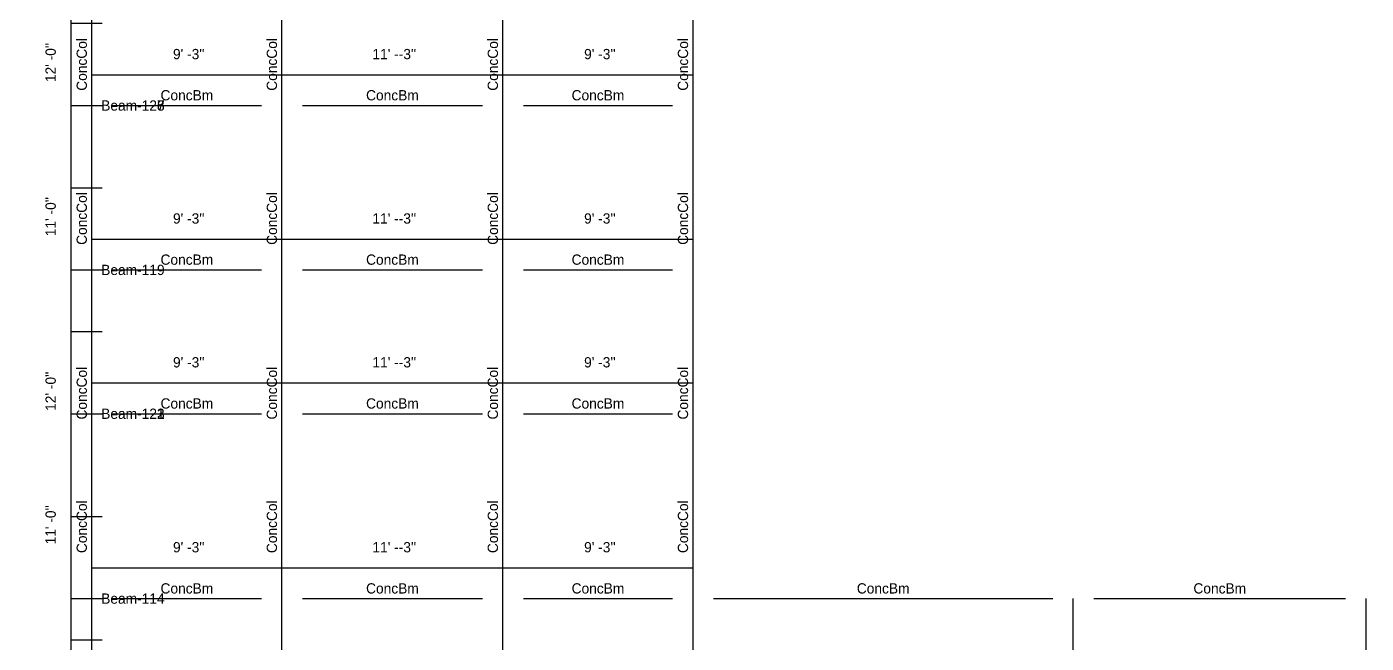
# Model space of a CAD drawing. Extents: x -38 to 2998, y -195 to 11529.
# Drawn here: x -38 to 744, y 4006 to 4366 of the extents above; entities that cross this region are included whole.
import ezdxf
from ezdxf.enums import TextEntityAlignment as Align

# ---------------------------------------------------------------- set-up
doc = ezdxf.new("R2010")
doc.units = 0
doc.header["$MEASUREMENT"] = 0
doc.layers.get('0').update_dxf_attribs({"linetype": 'CONTINUOUS'})
for name, color, linetype in [('CENTERLINES', 7, 'CONTINUOUS'), ('DIMENSIONS', 4, 'CONTINUOUS'), ('TEXT', 5, 'CONTINUOUS')]:
    doc.layers.add(name, color=color, linetype=linetype)
doc.dimstyles.get("Standard").update_dxf_attribs({"dimtxt": 0.18, "dimasz": 0.18, "dimexe": 0.18, "dimexo": 0.0625, "dimgap": 0.09, "dimtad": 0, "dimtih": 1, "dimtoh": 1, "dimdec": 4, "dimzin": 0, "dimtxsty": 'STANDARD', "dimcen": 0.09, "dimazin": 3, "dimtfac": 1, "dimtdec": 4, "dimtofl": 0, "dimtmove": 0, "dimatfit": 3, "dimtolj": 1, "dimtzin": 0})

# ---------------------------------------------------------------- blocks, each defined once
blk = doc.blocks.new('*D3633')
at = {"color": 1, "linetype": 'BYBLOCK'}
for points in [[(-8.29, 4028.29), (-7.23, 4027.23), (-16.77, 4036.77), (-15.71, 4035.71)], [(-8.29, 3884.29), (-7.23, 3883.23), (-16.77, 3892.77), (-15.71, 3891.71)]]:
    blk.add_solid(points, dxfattribs=at)
at = {"layer": 'DIMENSIONS', "color": 9, "linetype": 'BYBLOCK'}
for p, q in [((-12, 4032), (6, 4032)), ((-12, 3888), (6, 3888))]:
    blk.add_line(p, q, dxfattribs=at)
at = {"layer": 'DIMENSIONS', "color": 0, "linetype": 'BYBLOCK'}
blk.add_line((-12, 3888), (-12, 4032), dxfattribs=at)
at = {"layer": 'DIMENSIONS', "color": 0, "linetype": 'BYBLOCK', "insert": (-24, 3960), "char_height": 6, "attachment_point": 5, "rotation": 90}
blk.add_mtext("\\A1; 12' -0''", dxfattribs=at)
blk = doc.blocks.new('*D3634')
at = {"color": 1, "linetype": 'BYBLOCK'}
for points in [[(4.77, 4054.77), (3.71, 4053.71), (-3.71, 4046.29), (-4.77, 4045.23)], [(115.77, 4054.77), (114.71, 4053.71), (107.29, 4046.29), (106.23, 4045.23)]]:
    blk.add_solid(points, dxfattribs=at)
at = {"layer": 'DIMENSIONS', "color": 9, "linetype": 'BYBLOCK'}
for p, q in [((0, 4050), (0, 4068)), ((111, 4050), (111, 4068))]:
    blk.add_line(p, q, dxfattribs=at)
at = {"layer": 'DIMENSIONS', "color": 0, "linetype": 'BYBLOCK'}
blk.add_line((0, 4050), (111, 4050), dxfattribs=at)
at = {"layer": 'DIMENSIONS', "color": 0, "linetype": 'BYBLOCK', "insert": (55.5, 4062), "char_height": 6, "attachment_point": 5}
blk.add_mtext("\\A1; 9' -3''", dxfattribs=at)
blk = doc.blocks.new('*D3635')
at = {"color": 1, "linetype": 'BYBLOCK'}
for points in [[(115.77, 4054.77), (114.71, 4053.71), (107.29, 4046.29), (106.23, 4045.23)], [(244.77, 4054.77), (243.71, 4053.71), (236.29, 4046.29), (235.23, 4045.23)]]:
    blk.add_solid(points, dxfattribs=at)
at = {"layer": 'DIMENSIONS', "color": 9, "linetype": 'BYBLOCK'}
for p, q in [((111, 4050), (111, 4068)), ((240, 4050), (240, 4068))]:
    blk.add_line(p, q, dxfattribs=at)
at = {"layer": 'DIMENSIONS', "color": 0, "linetype": 'BYBLOCK'}
blk.add_line((111, 4050), (240, 4050), dxfattribs=at)
at = {"layer": 'DIMENSIONS', "color": 0, "linetype": 'BYBLOCK', "insert": (175.5, 4062), "char_height": 6, "attachment_point": 5}
blk.add_mtext("\\A1; 11' --3''", dxfattribs=at)
blk = doc.blocks.new('*D3636')
at = {"color": 1, "linetype": 'BYBLOCK'}
for points in [[(244.77, 4054.77), (243.71, 4053.71), (236.29, 4046.29), (235.23, 4045.23)], [(355.77, 4054.77), (354.71, 4053.71), (347.29, 4046.29), (346.23, 4045.23)]]:
    blk.add_solid(points, dxfattribs=at)
at = {"layer": 'DIMENSIONS', "color": 9, "linetype": 'BYBLOCK'}
for p, q in [((240, 4050), (240, 4068)), ((351, 4050), (351, 4068))]:
    blk.add_line(p, q, dxfattribs=at)
at = {"layer": 'DIMENSIONS', "color": 0, "linetype": 'BYBLOCK'}
blk.add_line((240, 4050), (351, 4050), dxfattribs=at)
at = {"layer": 'DIMENSIONS', "color": 0, "linetype": 'BYBLOCK', "insert": (295.5, 4062), "char_height": 6, "attachment_point": 5}
blk.add_mtext("\\A1; 9' -3''", dxfattribs=at)
blk = doc.blocks.new('*D3637')
at = {"color": 1, "linetype": 'BYBLOCK'}
for points in [[(-8.29, 4220.29), (-7.23, 4219.23), (-16.77, 4228.77), (-15.71, 4227.71)], [(-8.29, 4076.29), (-7.23, 4075.23), (-16.77, 4084.77), (-15.71, 4083.71)]]:
    blk.add_solid(points, dxfattribs=at)
at = {"layer": 'DIMENSIONS', "color": 9, "linetype": 'BYBLOCK'}
for p, q in [((-12, 4224), (6, 4224)), ((-12, 4080), (6, 4080))]:
    blk.add_line(p, q, dxfattribs=at)
at = {"layer": 'DIMENSIONS', "color": 0, "linetype": 'BYBLOCK'}
blk.add_line((-12, 4080), (-12, 4224), dxfattribs=at)
at = {"layer": 'DIMENSIONS', "color": 0, "linetype": 'BYBLOCK', "insert": (-24, 4152), "char_height": 6, "attachment_point": 5, "rotation": 90}
blk.add_mtext("\\A1; 12' -0''", dxfattribs=at)
blk = doc.blocks.new('*D3638')
at = {"color": 1, "linetype": 'BYBLOCK'}
for points in [[(4.77, 4246.77), (3.71, 4245.71), (-3.71, 4238.29), (-4.77, 4237.23)], [(115.77, 4246.77), (114.71, 4245.71), (107.29, 4238.29), (106.23, 4237.23)]]:
    blk.add_solid(points, dxfattribs=at)
at = {"layer": 'DIMENSIONS', "color": 9, "linetype": 'BYBLOCK'}
for p, q in [((0, 4242), (0, 4260)), ((111, 4242), (111, 4260))]:
    blk.add_line(p, q, dxfattribs=at)
at = {"layer": 'DIMENSIONS', "color": 0, "linetype": 'BYBLOCK'}
blk.add_line((0, 4242), (111, 4242), dxfattribs=at)
at = {"layer": 'DIMENSIONS', "color": 0, "linetype": 'BYBLOCK', "insert": (55.5, 4254), "char_height": 6, "attachment_point": 5}
blk.add_mtext("\\A1; 9' -3''", dxfattribs=at)
blk = doc.blocks.new('*D3639')
at = {"color": 1, "linetype": 'BYBLOCK'}
for points in [[(115.77, 4246.77), (114.71, 4245.71), (107.29, 4238.29), (106.23, 4237.23)], [(244.77, 4246.77), (243.71, 4245.71), (236.29, 4238.29), (235.23, 4237.23)]]:
    blk.add_solid(points, dxfattribs=at)
at = {"layer": 'DIMENSIONS', "color": 9, "linetype": 'BYBLOCK'}
for p, q in [((111, 4242), (111, 4260)), ((240, 4242), (240, 4260))]:
    blk.add_line(p, q, dxfattribs=at)
at = {"layer": 'DIMENSIONS', "color": 0, "linetype": 'BYBLOCK'}
blk.add_line((111, 4242), (240, 4242), dxfattribs=at)
at = {"layer": 'DIMENSIONS', "color": 0, "linetype": 'BYBLOCK', "insert": (175.5, 4254), "char_height": 6, "attachment_point": 5}
blk.add_mtext("\\A1; 11' --3''", dxfattribs=at)
blk = doc.blocks.new('*D3640')
at = {"color": 1, "linetype": 'BYBLOCK'}
for points in [[(244.77, 4246.77), (243.71, 4245.71), (236.29, 4238.29), (235.23, 4237.23)], [(355.77, 4246.77), (354.71, 4245.71), (347.29, 4238.29), (346.23, 4237.23)]]:
    blk.add_solid(points, dxfattribs=at)
at = {"layer": 'DIMENSIONS', "color": 9, "linetype": 'BYBLOCK'}
for p, q in [((240, 4242), (240, 4260)), ((351, 4242), (351, 4260))]:
    blk.add_line(p, q, dxfattribs=at)
at = {"layer": 'DIMENSIONS', "color": 0, "linetype": 'BYBLOCK'}
blk.add_line((240, 4242), (351, 4242), dxfattribs=at)
at = {"layer": 'DIMENSIONS', "color": 0, "linetype": 'BYBLOCK', "insert": (295.5, 4254), "char_height": 6, "attachment_point": 5}
blk.add_mtext("\\A1; 9' -3''", dxfattribs=at)
blk = doc.blocks.new('*D3641')
at = {"color": 1, "linetype": 'BYBLOCK'}
for points in [[(-8.29, 4412.29), (-7.23, 4411.23), (-16.77, 4420.77), (-15.71, 4419.71)], [(-8.29, 4268.29), (-7.23, 4267.23), (-16.77, 4276.77), (-15.71, 4275.71)]]:
    blk.add_solid(points, dxfattribs=at)
at = {"layer": 'DIMENSIONS', "color": 9, "linetype": 'BYBLOCK'}
for p, q in [((-12, 4416), (6, 4416)), ((-12, 4272), (6, 4272))]:
    blk.add_line(p, q, dxfattribs=at)
at = {"layer": 'DIMENSIONS', "color": 0, "linetype": 'BYBLOCK'}
blk.add_line((-12, 4272), (-12, 4416), dxfattribs=at)
at = {"layer": 'DIMENSIONS', "color": 0, "linetype": 'BYBLOCK', "insert": (-24, 4344), "char_height": 6, "attachment_point": 5, "rotation": 90}
blk.add_mtext("\\A1; 12' -0''", dxfattribs=at)
blk = doc.blocks.new('*D4111')
at = {"color": 1, "linetype": 'BYBLOCK'}
for points in [[(-8.29, 4136.29), (-7.23, 4135.23), (-16.77, 4144.77), (-15.71, 4143.71)], [(-8.29, 4004.29), (-7.23, 4003.23), (-16.77, 4012.77), (-15.71, 4011.71)]]:
    blk.add_solid(points, dxfattribs=at)
at = {"layer": 'DIMENSIONS', "color": 9, "linetype": 'BYBLOCK'}
for p, q in [((-12, 4140), (6, 4140)), ((-12, 4008), (6, 4008))]:
    blk.add_line(p, q, dxfattribs=at)
at = {"layer": 'DIMENSIONS', "color": 0, "linetype": 'BYBLOCK'}
blk.add_line((-12, 4008), (-12, 4140), dxfattribs=at)
at = {"layer": 'DIMENSIONS', "color": 0, "linetype": 'BYBLOCK', "insert": (-24, 4074), "char_height": 6, "attachment_point": 5, "rotation": 90}
blk.add_mtext("\\A1; 11' -0''", dxfattribs=at)
blk = doc.blocks.new('*D4112')
at = {"color": 1, "linetype": 'BYBLOCK'}
for points in [[(4.77, 4162.77), (3.71, 4161.71), (-3.71, 4154.29), (-4.77, 4153.23)], [(115.77, 4162.77), (114.71, 4161.71), (107.29, 4154.29), (106.23, 4153.23)]]:
    blk.add_solid(points, dxfattribs=at)
at = {"layer": 'DIMENSIONS', "color": 9, "linetype": 'BYBLOCK'}
for p, q in [((0, 4158), (0, 4176)), ((111, 4158), (111, 4176))]:
    blk.add_line(p, q, dxfattribs=at)
at = {"layer": 'DIMENSIONS', "color": 0, "linetype": 'BYBLOCK'}
blk.add_line((0, 4158), (111, 4158), dxfattribs=at)
at = {"layer": 'DIMENSIONS', "color": 0, "linetype": 'BYBLOCK', "insert": (55.5, 4170), "char_height": 6, "attachment_point": 5}
blk.add_mtext("\\A1; 9' -3''", dxfattribs=at)
blk = doc.blocks.new('*D4113')
at = {"color": 1, "linetype": 'BYBLOCK'}
for points in [[(115.77, 4162.77), (114.71, 4161.71), (107.29, 4154.29), (106.23, 4153.23)], [(244.77, 4162.77), (243.71, 4161.71), (236.29, 4154.29), (235.23, 4153.23)]]:
    blk.add_solid(points, dxfattribs=at)
at = {"layer": 'DIMENSIONS', "color": 9, "linetype": 'BYBLOCK'}
for p, q in [((111, 4158), (111, 4176)), ((240, 4158), (240, 4176))]:
    blk.add_line(p, q, dxfattribs=at)
at = {"layer": 'DIMENSIONS', "color": 0, "linetype": 'BYBLOCK'}
blk.add_line((111, 4158), (240, 4158), dxfattribs=at)
at = {"layer": 'DIMENSIONS', "color": 0, "linetype": 'BYBLOCK', "insert": (175.5, 4170), "char_height": 6, "attachment_point": 5}
blk.add_mtext("\\A1; 11' --3''", dxfattribs=at)
blk = doc.blocks.new('*D4114')
at = {"color": 1, "linetype": 'BYBLOCK'}
for points in [[(244.77, 4162.77), (243.71, 4161.71), (236.29, 4154.29), (235.23, 4153.23)], [(355.77, 4162.77), (354.71, 4161.71), (347.29, 4154.29), (346.23, 4153.23)]]:
    blk.add_solid(points, dxfattribs=at)
at = {"layer": 'DIMENSIONS', "color": 9, "linetype": 'BYBLOCK'}
for p, q in [((240, 4158), (240, 4176)), ((351, 4158), (351, 4176))]:
    blk.add_line(p, q, dxfattribs=at)
at = {"layer": 'DIMENSIONS', "color": 0, "linetype": 'BYBLOCK'}
blk.add_line((240, 4158), (351, 4158), dxfattribs=at)
at = {"layer": 'DIMENSIONS', "color": 0, "linetype": 'BYBLOCK', "insert": (295.5, 4170), "char_height": 6, "attachment_point": 5}
blk.add_mtext("\\A1; 9' -3''", dxfattribs=at)
blk = doc.blocks.new('*D4115')
at = {"color": 1, "linetype": 'BYBLOCK'}
for points in [[(-8.29, 4316.29), (-7.23, 4315.23), (-16.77, 4324.77), (-15.71, 4323.71)], [(-8.29, 4184.29), (-7.23, 4183.23), (-16.77, 4192.77), (-15.71, 4191.71)]]:
    blk.add_solid(points, dxfattribs=at)
at = {"layer": 'DIMENSIONS', "color": 9, "linetype": 'BYBLOCK'}
for p, q in [((-12, 4320), (6, 4320)), ((-12, 4188), (6, 4188))]:
    blk.add_line(p, q, dxfattribs=at)
at = {"layer": 'DIMENSIONS', "color": 0, "linetype": 'BYBLOCK'}
blk.add_line((-12, 4188), (-12, 4320), dxfattribs=at)
at = {"layer": 'DIMENSIONS', "color": 0, "linetype": 'BYBLOCK', "insert": (-24, 4254), "char_height": 6, "attachment_point": 5, "rotation": 90}
blk.add_mtext("\\A1; 11' -0''", dxfattribs=at)
blk = doc.blocks.new('*D4116')
at = {"color": 1, "linetype": 'BYBLOCK'}
for points in [[(4.77, 4342.77), (3.71, 4341.71), (-3.71, 4334.29), (-4.77, 4333.23)], [(115.77, 4342.77), (114.71, 4341.71), (107.29, 4334.29), (106.23, 4333.23)]]:
    blk.add_solid(points, dxfattribs=at)
at = {"layer": 'DIMENSIONS', "color": 9, "linetype": 'BYBLOCK'}
for p, q in [((0, 4338), (0, 4356)), ((111, 4338), (111, 4356))]:
    blk.add_line(p, q, dxfattribs=at)
at = {"layer": 'DIMENSIONS', "color": 0, "linetype": 'BYBLOCK'}
blk.add_line((0, 4338), (111, 4338), dxfattribs=at)
at = {"layer": 'DIMENSIONS', "color": 0, "linetype": 'BYBLOCK', "insert": (55.5, 4350), "char_height": 6, "attachment_point": 5}
blk.add_mtext("\\A1; 9' -3''", dxfattribs=at)
blk = doc.blocks.new('*D4117')
at = {"color": 1, "linetype": 'BYBLOCK'}
for points in [[(115.77, 4342.77), (114.71, 4341.71), (107.29, 4334.29), (106.23, 4333.23)], [(244.77, 4342.77), (243.71, 4341.71), (236.29, 4334.29), (235.23, 4333.23)]]:
    blk.add_solid(points, dxfattribs=at)
at = {"layer": 'DIMENSIONS', "color": 9, "linetype": 'BYBLOCK'}
for p, q in [((111, 4338), (111, 4356)), ((240, 4338), (240, 4356))]:
    blk.add_line(p, q, dxfattribs=at)
at = {"layer": 'DIMENSIONS', "color": 0, "linetype": 'BYBLOCK'}
blk.add_line((111, 4338), (240, 4338), dxfattribs=at)
at = {"layer": 'DIMENSIONS', "color": 0, "linetype": 'BYBLOCK', "insert": (175.5, 4350), "char_height": 6, "attachment_point": 5}
blk.add_mtext("\\A1; 11' --3''", dxfattribs=at)
blk = doc.blocks.new('*D4118')
at = {"color": 1, "linetype": 'BYBLOCK'}
for points in [[(244.77, 4342.77), (243.71, 4341.71), (236.29, 4334.29), (235.23, 4333.23)], [(355.77, 4342.77), (354.71, 4341.71), (347.29, 4334.29), (346.23, 4333.23)]]:
    blk.add_solid(points, dxfattribs=at)
at = {"layer": 'DIMENSIONS', "color": 9, "linetype": 'BYBLOCK'}
for p, q in [((240, 4338), (240, 4356)), ((351, 4338), (351, 4356))]:
    blk.add_line(p, q, dxfattribs=at)
at = {"layer": 'DIMENSIONS', "color": 0, "linetype": 'BYBLOCK'}
blk.add_line((240, 4338), (351, 4338), dxfattribs=at)
at = {"layer": 'DIMENSIONS', "color": 0, "linetype": 'BYBLOCK', "insert": (295.5, 4350), "char_height": 6, "attachment_point": 5}
blk.add_mtext("\\A1; 9' -3''", dxfattribs=at)
blk = doc.blocks.new('*D4119')
at = {"color": 1, "linetype": 'BYBLOCK'}
for points in [[(-8.29, 4496.29), (-7.23, 4495.23), (-16.77, 4504.77), (-15.71, 4503.71)], [(-8.29, 4364.29), (-7.23, 4363.23), (-16.77, 4372.77), (-15.71, 4371.71)]]:
    blk.add_solid(points, dxfattribs=at)
at = {"layer": 'DIMENSIONS', "color": 9, "linetype": 'BYBLOCK'}
for p, q in [((-12, 4500), (6, 4500)), ((-12, 4368), (6, 4368))]:
    blk.add_line(p, q, dxfattribs=at)
at = {"layer": 'DIMENSIONS', "color": 0, "linetype": 'BYBLOCK'}
blk.add_line((-12, 4368), (-12, 4500), dxfattribs=at)
at = {"layer": 'DIMENSIONS', "color": 0, "linetype": 'BYBLOCK', "insert": (-24, 4434), "char_height": 6, "attachment_point": 5, "rotation": 90}
blk.add_mtext("\\A1; 11' -0''", dxfattribs=at)
blk = doc.blocks.new('*D4581')
at = {"color": 1, "linetype": 'BYBLOCK'}
for points in [[(-8.29, 4136.29), (-7.23, 4135.23), (-16.77, 4144.77), (-15.71, 4143.71)], [(-8.29, 4004.29), (-7.23, 4003.23), (-16.77, 4012.77), (-15.71, 4011.71)]]:
    blk.add_solid(points, dxfattribs=at)
at = {"layer": 'DIMENSIONS', "color": 9, "linetype": 'BYBLOCK'}
for p, q in [((-12, 4140), (6, 4140)), ((-12, 4008), (6, 4008))]:
    blk.add_line(p, q, dxfattribs=at)
at = {"layer": 'DIMENSIONS', "color": 0, "linetype": 'BYBLOCK'}
blk.add_line((-12, 4008), (-12, 4140), dxfattribs=at)
at = {"layer": 'DIMENSIONS', "color": 0, "linetype": 'BYBLOCK', "insert": (-24, 4074), "char_height": 6, "attachment_point": 5, "rotation": 90}
blk.add_mtext("\\A1; 11' -0''", dxfattribs=at)
blk = doc.blocks.new('*D4582')
at = {"color": 1, "linetype": 'BYBLOCK'}
for points in [[(4.77, 4162.77), (3.71, 4161.71), (-3.71, 4154.29), (-4.77, 4153.23)], [(115.77, 4162.77), (114.71, 4161.71), (107.29, 4154.29), (106.23, 4153.23)]]:
    blk.add_solid(points, dxfattribs=at)
at = {"layer": 'DIMENSIONS', "color": 9, "linetype": 'BYBLOCK'}
for p, q in [((0, 4158), (0, 4176)), ((111, 4158), (111, 4176))]:
    blk.add_line(p, q, dxfattribs=at)
at = {"layer": 'DIMENSIONS', "color": 0, "linetype": 'BYBLOCK'}
blk.add_line((0, 4158), (111, 4158), dxfattribs=at)
at = {"layer": 'DIMENSIONS', "color": 0, "linetype": 'BYBLOCK', "insert": (55.5, 4170), "char_height": 6, "attachment_point": 5}
blk.add_mtext("\\A1; 9' -3''", dxfattribs=at)
blk = doc.blocks.new('*D4583')
at = {"color": 1, "linetype": 'BYBLOCK'}
for points in [[(115.77, 4162.77), (114.71, 4161.71), (107.29, 4154.29), (106.23, 4153.23)], [(244.77, 4162.77), (243.71, 4161.71), (236.29, 4154.29), (235.23, 4153.23)]]:
    blk.add_solid(points, dxfattribs=at)
at = {"layer": 'DIMENSIONS', "color": 9, "linetype": 'BYBLOCK'}
for p, q in [((111, 4158), (111, 4176)), ((240, 4158), (240, 4176))]:
    blk.add_line(p, q, dxfattribs=at)
at = {"layer": 'DIMENSIONS', "color": 0, "linetype": 'BYBLOCK'}
blk.add_line((111, 4158), (240, 4158), dxfattribs=at)
at = {"layer": 'DIMENSIONS', "color": 0, "linetype": 'BYBLOCK', "insert": (175.5, 4170), "char_height": 6, "attachment_point": 5}
blk.add_mtext("\\A1; 11' --3''", dxfattribs=at)
blk = doc.blocks.new('*D4584')
at = {"color": 1, "linetype": 'BYBLOCK'}
for points in [[(244.77, 4162.77), (243.71, 4161.71), (236.29, 4154.29), (235.23, 4153.23)], [(355.77, 4162.77), (354.71, 4161.71), (347.29, 4154.29), (346.23, 4153.23)]]:
    blk.add_solid(points, dxfattribs=at)
at = {"layer": 'DIMENSIONS', "color": 9, "linetype": 'BYBLOCK'}
for p, q in [((240, 4158), (240, 4176)), ((351, 4158), (351, 4176))]:
    blk.add_line(p, q, dxfattribs=at)
at = {"layer": 'DIMENSIONS', "color": 0, "linetype": 'BYBLOCK'}
blk.add_line((240, 4158), (351, 4158), dxfattribs=at)
at = {"layer": 'DIMENSIONS', "color": 0, "linetype": 'BYBLOCK', "insert": (295.5, 4170), "char_height": 6, "attachment_point": 5}
blk.add_mtext("\\A1; 9' -3''", dxfattribs=at)
blk = doc.blocks.new('*D4585')
at = {"color": 1, "linetype": 'BYBLOCK'}
for points in [[(-8.29, 4316.29), (-7.23, 4315.23), (-16.77, 4324.77), (-15.71, 4323.71)], [(-8.29, 4184.29), (-7.23, 4183.23), (-16.77, 4192.77), (-15.71, 4191.71)]]:
    blk.add_solid(points, dxfattribs=at)
at = {"layer": 'DIMENSIONS', "color": 9, "linetype": 'BYBLOCK'}
for p, q in [((-12, 4320), (6, 4320)), ((-12, 4188), (6, 4188))]:
    blk.add_line(p, q, dxfattribs=at)
at = {"layer": 'DIMENSIONS', "color": 0, "linetype": 'BYBLOCK'}
blk.add_line((-12, 4188), (-12, 4320), dxfattribs=at)
at = {"layer": 'DIMENSIONS', "color": 0, "linetype": 'BYBLOCK', "insert": (-24, 4254), "char_height": 6, "attachment_point": 5, "rotation": 90}
blk.add_mtext("\\A1; 11' -0''", dxfattribs=at)
blk = doc.blocks.new('*D4586')
at = {"color": 1, "linetype": 'BYBLOCK'}
for points in [[(4.77, 4342.77), (3.71, 4341.71), (-3.71, 4334.29), (-4.77, 4333.23)], [(115.77, 4342.77), (114.71, 4341.71), (107.29, 4334.29), (106.23, 4333.23)]]:
    blk.add_solid(points, dxfattribs=at)
at = {"layer": 'DIMENSIONS', "color": 9, "linetype": 'BYBLOCK'}
for p, q in [((0, 4338), (0, 4356)), ((111, 4338), (111, 4356))]:
    blk.add_line(p, q, dxfattribs=at)
at = {"layer": 'DIMENSIONS', "color": 0, "linetype": 'BYBLOCK'}
blk.add_line((0, 4338), (111, 4338), dxfattribs=at)
at = {"layer": 'DIMENSIONS', "color": 0, "linetype": 'BYBLOCK', "insert": (55.5, 4350), "char_height": 6, "attachment_point": 5}
blk.add_mtext("\\A1; 9' -3''", dxfattribs=at)
blk = doc.blocks.new('*D4587')
at = {"color": 1, "linetype": 'BYBLOCK'}
for points in [[(115.77, 4342.77), (114.71, 4341.71), (107.29, 4334.29), (106.23, 4333.23)], [(244.77, 4342.77), (243.71, 4341.71), (236.29, 4334.29), (235.23, 4333.23)]]:
    blk.add_solid(points, dxfattribs=at)
at = {"layer": 'DIMENSIONS', "color": 9, "linetype": 'BYBLOCK'}
for p, q in [((111, 4338), (111, 4356)), ((240, 4338), (240, 4356))]:
    blk.add_line(p, q, dxfattribs=at)
at = {"layer": 'DIMENSIONS', "color": 0, "linetype": 'BYBLOCK'}
blk.add_line((111, 4338), (240, 4338), dxfattribs=at)
at = {"layer": 'DIMENSIONS', "color": 0, "linetype": 'BYBLOCK', "insert": (175.5, 4350), "char_height": 6, "attachment_point": 5}
blk.add_mtext("\\A1; 11' --3''", dxfattribs=at)
blk = doc.blocks.new('*D4588')
at = {"color": 1, "linetype": 'BYBLOCK'}
for points in [[(244.77, 4342.77), (243.71, 4341.71), (236.29, 4334.29), (235.23, 4333.23)], [(355.77, 4342.77), (354.71, 4341.71), (347.29, 4334.29), (346.23, 4333.23)]]:
    blk.add_solid(points, dxfattribs=at)
at = {"layer": 'DIMENSIONS', "color": 9, "linetype": 'BYBLOCK'}
for p, q in [((240, 4338), (240, 4356)), ((351, 4338), (351, 4356))]:
    blk.add_line(p, q, dxfattribs=at)
at = {"layer": 'DIMENSIONS', "color": 0, "linetype": 'BYBLOCK'}
blk.add_line((240, 4338), (351, 4338), dxfattribs=at)
at = {"layer": 'DIMENSIONS', "color": 0, "linetype": 'BYBLOCK', "insert": (295.5, 4350), "char_height": 6, "attachment_point": 5}
blk.add_mtext("\\A1; 9' -3''", dxfattribs=at)
blk = doc.blocks.new('*D4589')
at = {"color": 1, "linetype": 'BYBLOCK'}
for points in [[(-8.29, 4496.29), (-7.23, 4495.23), (-16.77, 4504.77), (-15.71, 4503.71)], [(-8.29, 4364.29), (-7.23, 4363.23), (-16.77, 4372.77), (-15.71, 4371.71)]]:
    blk.add_solid(points, dxfattribs=at)
at = {"layer": 'DIMENSIONS', "color": 9, "linetype": 'BYBLOCK'}
for p, q in [((-12, 4500), (6, 4500)), ((-12, 4368), (6, 4368))]:
    blk.add_line(p, q, dxfattribs=at)
at = {"layer": 'DIMENSIONS', "color": 0, "linetype": 'BYBLOCK'}
blk.add_line((-12, 4368), (-12, 4500), dxfattribs=at)
at = {"layer": 'DIMENSIONS', "color": 0, "linetype": 'BYBLOCK', "insert": (-24, 4434), "char_height": 6, "attachment_point": 5, "rotation": 90}
blk.add_mtext("\\A1; 11' -0''", dxfattribs=at)
blk = doc.blocks.new('*D5051')
at = {"color": 1, "linetype": 'BYBLOCK'}
for points in [[(-8.29, 4136.29), (-7.23, 4135.23), (-16.77, 4144.77), (-15.71, 4143.71)], [(-8.29, 4004.29), (-7.23, 4003.23), (-16.77, 4012.77), (-15.71, 4011.71)]]:
    blk.add_solid(points, dxfattribs=at)
at = {"layer": 'DIMENSIONS', "color": 9, "linetype": 'BYBLOCK'}
for p, q in [((-12, 4140), (6, 4140)), ((-12, 4008), (6, 4008))]:
    blk.add_line(p, q, dxfattribs=at)
at = {"layer": 'DIMENSIONS', "color": 0, "linetype": 'BYBLOCK'}
blk.add_line((-12, 4008), (-12, 4140), dxfattribs=at)
at = {"layer": 'DIMENSIONS', "color": 0, "linetype": 'BYBLOCK', "insert": (-24, 4074), "char_height": 6, "attachment_point": 5, "rotation": 90}
blk.add_mtext("\\A1; 11' -0''", dxfattribs=at)
blk = doc.blocks.new('*D5052')
at = {"color": 1, "linetype": 'BYBLOCK'}
for points in [[(4.77, 4162.77), (3.71, 4161.71), (-3.71, 4154.29), (-4.77, 4153.23)], [(115.77, 4162.77), (114.71, 4161.71), (107.29, 4154.29), (106.23, 4153.23)]]:
    blk.add_solid(points, dxfattribs=at)
at = {"layer": 'DIMENSIONS', "color": 9, "linetype": 'BYBLOCK'}
for p, q in [((0, 4158), (0, 4176)), ((111, 4158), (111, 4176))]:
    blk.add_line(p, q, dxfattribs=at)
at = {"layer": 'DIMENSIONS', "color": 0, "linetype": 'BYBLOCK'}
blk.add_line((0, 4158), (111, 4158), dxfattribs=at)
at = {"layer": 'DIMENSIONS', "color": 0, "linetype": 'BYBLOCK', "insert": (55.5, 4170), "char_height": 6, "attachment_point": 5}
blk.add_mtext("\\A1; 9' -3''", dxfattribs=at)
blk = doc.blocks.new('*D5053')
at = {"color": 1, "linetype": 'BYBLOCK'}
for points in [[(115.77, 4162.77), (114.71, 4161.71), (107.29, 4154.29), (106.23, 4153.23)], [(244.77, 4162.77), (243.71, 4161.71), (236.29, 4154.29), (235.23, 4153.23)]]:
    blk.add_solid(points, dxfattribs=at)
at = {"layer": 'DIMENSIONS', "color": 9, "linetype": 'BYBLOCK'}
for p, q in [((111, 4158), (111, 4176)), ((240, 4158), (240, 4176))]:
    blk.add_line(p, q, dxfattribs=at)
at = {"layer": 'DIMENSIONS', "color": 0, "linetype": 'BYBLOCK'}
blk.add_line((111, 4158), (240, 4158), dxfattribs=at)
at = {"layer": 'DIMENSIONS', "color": 0, "linetype": 'BYBLOCK', "insert": (175.5, 4170), "char_height": 6, "attachment_point": 5}
blk.add_mtext("\\A1; 11' --3''", dxfattribs=at)
blk = doc.blocks.new('*D5054')
at = {"color": 1, "linetype": 'BYBLOCK'}
for points in [[(244.77, 4162.77), (243.71, 4161.71), (236.29, 4154.29), (235.23, 4153.23)], [(355.77, 4162.77), (354.71, 4161.71), (347.29, 4154.29), (346.23, 4153.23)]]:
    blk.add_solid(points, dxfattribs=at)
at = {"layer": 'DIMENSIONS', "color": 9, "linetype": 'BYBLOCK'}
for p, q in [((240, 4158), (240, 4176)), ((351, 4158), (351, 4176))]:
    blk.add_line(p, q, dxfattribs=at)
at = {"layer": 'DIMENSIONS', "color": 0, "linetype": 'BYBLOCK'}
blk.add_line((240, 4158), (351, 4158), dxfattribs=at)
at = {"layer": 'DIMENSIONS', "color": 0, "linetype": 'BYBLOCK', "insert": (295.5, 4170), "char_height": 6, "attachment_point": 5}
blk.add_mtext("\\A1; 9' -3''", dxfattribs=at)
blk = doc.blocks.new('*D5055')
at = {"color": 1, "linetype": 'BYBLOCK'}
for points in [[(-8.29, 4316.29), (-7.23, 4315.23), (-16.77, 4324.77), (-15.71, 4323.71)], [(-8.29, 4184.29), (-7.23, 4183.23), (-16.77, 4192.77), (-15.71, 4191.71)]]:
    blk.add_solid(points, dxfattribs=at)
at = {"layer": 'DIMENSIONS', "color": 9, "linetype": 'BYBLOCK'}
for p, q in [((-12, 4320), (6, 4320)), ((-12, 4188), (6, 4188))]:
    blk.add_line(p, q, dxfattribs=at)
at = {"layer": 'DIMENSIONS', "color": 0, "linetype": 'BYBLOCK'}
blk.add_line((-12, 4188), (-12, 4320), dxfattribs=at)
at = {"layer": 'DIMENSIONS', "color": 0, "linetype": 'BYBLOCK', "insert": (-24, 4254), "char_height": 6, "attachment_point": 5, "rotation": 90}
blk.add_mtext("\\A1; 11' -0''", dxfattribs=at)
blk = doc.blocks.new('*D5056')
at = {"color": 1, "linetype": 'BYBLOCK'}
for points in [[(4.77, 4342.77), (3.71, 4341.71), (-3.71, 4334.29), (-4.77, 4333.23)], [(115.77, 4342.77), (114.71, 4341.71), (107.29, 4334.29), (106.23, 4333.23)]]:
    blk.add_solid(points, dxfattribs=at)
at = {"layer": 'DIMENSIONS', "color": 9, "linetype": 'BYBLOCK'}
for p, q in [((0, 4338), (0, 4356)), ((111, 4338), (111, 4356))]:
    blk.add_line(p, q, dxfattribs=at)
at = {"layer": 'DIMENSIONS', "color": 0, "linetype": 'BYBLOCK'}
blk.add_line((0, 4338), (111, 4338), dxfattribs=at)
at = {"layer": 'DIMENSIONS', "color": 0, "linetype": 'BYBLOCK', "insert": (55.5, 4350), "char_height": 6, "attachment_point": 5}
blk.add_mtext("\\A1; 9' -3''", dxfattribs=at)
blk = doc.blocks.new('*D5057')
at = {"color": 1, "linetype": 'BYBLOCK'}
for points in [[(115.77, 4342.77), (114.71, 4341.71), (107.29, 4334.29), (106.23, 4333.23)], [(244.77, 4342.77), (243.71, 4341.71), (236.29, 4334.29), (235.23, 4333.23)]]:
    blk.add_solid(points, dxfattribs=at)
at = {"layer": 'DIMENSIONS', "color": 9, "linetype": 'BYBLOCK'}
for p, q in [((111, 4338), (111, 4356)), ((240, 4338), (240, 4356))]:
    blk.add_line(p, q, dxfattribs=at)
at = {"layer": 'DIMENSIONS', "color": 0, "linetype": 'BYBLOCK'}
blk.add_line((111, 4338), (240, 4338), dxfattribs=at)
at = {"layer": 'DIMENSIONS', "color": 0, "linetype": 'BYBLOCK', "insert": (175.5, 4350), "char_height": 6, "attachment_point": 5}
blk.add_mtext("\\A1; 11' --3''", dxfattribs=at)
blk = doc.blocks.new('*D5058')
at = {"color": 1, "linetype": 'BYBLOCK'}
for points in [[(244.77, 4342.77), (243.71, 4341.71), (236.29, 4334.29), (235.23, 4333.23)], [(355.77, 4342.77), (354.71, 4341.71), (347.29, 4334.29), (346.23, 4333.23)]]:
    blk.add_solid(points, dxfattribs=at)
at = {"layer": 'DIMENSIONS', "color": 9, "linetype": 'BYBLOCK'}
for p, q in [((240, 4338), (240, 4356)), ((351, 4338), (351, 4356))]:
    blk.add_line(p, q, dxfattribs=at)
at = {"layer": 'DIMENSIONS', "color": 0, "linetype": 'BYBLOCK'}
blk.add_line((240, 4338), (351, 4338), dxfattribs=at)
at = {"layer": 'DIMENSIONS', "color": 0, "linetype": 'BYBLOCK', "insert": (295.5, 4350), "char_height": 6, "attachment_point": 5}
blk.add_mtext("\\A1; 9' -3''", dxfattribs=at)
blk = doc.blocks.new('*D5059')
at = {"color": 1, "linetype": 'BYBLOCK'}
for points in [[(-8.29, 4496.29), (-7.23, 4495.23), (-16.77, 4504.77), (-15.71, 4503.71)], [(-8.29, 4364.29), (-7.23, 4363.23), (-16.77, 4372.77), (-15.71, 4371.71)]]:
    blk.add_solid(points, dxfattribs=at)
at = {"layer": 'DIMENSIONS', "color": 9, "linetype": 'BYBLOCK'}
for p, q in [((-12, 4500), (6, 4500)), ((-12, 4368), (6, 4368))]:
    blk.add_line(p, q, dxfattribs=at)
at = {"layer": 'DIMENSIONS', "color": 0, "linetype": 'BYBLOCK'}
blk.add_line((-12, 4368), (-12, 4500), dxfattribs=at)
at = {"layer": 'DIMENSIONS', "color": 0, "linetype": 'BYBLOCK', "insert": (-24, 4434), "char_height": 6, "attachment_point": 5, "rotation": 90}
blk.add_mtext("\\A1; 11' -0''", dxfattribs=at)

msp = doc.modelspace()

# ---------------------------------------------------------------- linework, layer by layer
at = {"layer": 'CENTERLINES', "color": 0, "linetype": 'CONTINUOUS'}
for p, q in [((0, 4272), (0, 4416)), ((111, 4272), (111, 4416)), ((240, 4272), (240, 4416)), ((351, 4272), (351, 4416)), ((0, 4188), (0, 4320)), ((0, 4188), (0, 4320)), ((0, 4188), (0, 4320)), ((12, 4320), (99, 4320)), ((12, 4320), (99, 4320)), ((12, 4320), (99, 4320)), ((111, 4188), (111, 4320)), ((111, 4188), (111, 4320)), ((111, 4188), (111, 4320)), ((123, 4320), (228, 4320)), ((123, 4320), (228, 4320)), ((123, 4320), (228, 4320)), ((240, 4188), (240, 4320)), ((240, 4188), (240, 4320)), ((240, 4188), (240, 4320)), ((252, 4320), (339, 4320)), ((252, 4320), (339, 4320)), ((252, 4320), (339, 4320)), ((351, 4188), (351, 4320)), ((351, 4188), (351, 4320)), ((351, 4188), (351, 4320)), ((0, 4080), (0, 4224)), ((12, 4224), (99, 4224)), ((111, 4080), (111, 4224)), ((123, 4224), (228, 4224)), ((240, 4080), (240, 4224)), ((252, 4224), (339, 4224)), ((351, 4080), (351, 4224)), ((0, 4008), (0, 4140)), ((0, 4008), (0, 4140)), ((0, 4008), (0, 4140)), ((12, 4140), (99, 4140)), ((12, 4140), (99, 4140)), ((12, 4140), (99, 4140)), ((111, 4008), (111, 4140)), ((111, 4008), (111, 4140)), ((111, 4008), (111, 4140)), ((123, 4140), (228, 4140)), ((123, 4140), (228, 4140)), ((123, 4140), (228, 4140)), ((240, 4008), (240, 4140)), ((240, 4008), (240, 4140)), ((240, 4008), (240, 4140)), ((252, 4140), (339, 4140)), ((252, 4140), (339, 4140)), ((252, 4140), (339, 4140)), ((351, 4008), (351, 4140)), ((351, 4008), (351, 4140)), ((351, 4008), (351, 4140)), ((0, 3888), (0, 4032)), ((12, 4032), (99, 4032)), ((111, 3888), (111, 4032)), ((123, 4032), (228, 4032)), ((240, 3888), (240, 4032)), ((252, 4032), (339, 4032)), ((351, 3888), (351, 4032)), ((363, 4032), (561, 4032)), ((573, 3888), (573, 4032)), ((585, 4032), (732, 4032)), ((744, 3888), (744, 4032))]:
    msp.add_line(p, q, dxfattribs=at)

# ---------------------------------------------------------------- texts
at = {"layer": 'TEXT', "color": 0}
for p in [(-6, 4344), (105, 4344), (234, 4344), (345, 4344), (-6, 4254), (-6, 4254), (-6, 4254), (105, 4254), (105, 4254), (105, 4254), (234, 4254), (234, 4254), (234, 4254), (345, 4254), (345, 4254), (345, 4254), (-6, 4152), (105, 4152), (234, 4152), (345, 4152), (-6, 4074), (-6, 4074), (-6, 4074), (105, 4074), (105, 4074), (105, 4074), (234, 4074), (234, 4074), (234, 4074), (345, 4074), (345, 4074), (345, 4074)]:
    msp.add_text('ConcCol', height=6, rotation=90, dxfattribs=at).set_placement(p, align=Align.MIDDLE)
for s, p in [('ConcBm', (55.5, 4326)), ('ConcBm', (55.5, 4326)), ('ConcBm', (55.5, 4326)), ('ConcBm', (175.5, 4326)), ('ConcBm', (175.5, 4326)), ('ConcBm', (175.5, 4326)), ('ConcBm', (295.5, 4326)), ('ConcBm', (295.5, 4326)), ('ConcBm', (295.5, 4326)), ('Beam-128', (24, 4320)), ('Beam-127', (24, 4320)), ('Beam-126', (24, 4320)), ('ConcBm', (55.5, 4230)), ('ConcBm', (175.5, 4230)), ('ConcBm', (295.5, 4230)), ('Beam-119', (24, 4224)), ('ConcBm', (55.5, 4146)), ('ConcBm', (55.5, 4146)), ('ConcBm', (55.5, 4146)), ('ConcBm', (175.5, 4146)), ('ConcBm', (175.5, 4146)), ('ConcBm', (175.5, 4146)), ('ConcBm', (295.5, 4146)), ('ConcBm', (295.5, 4146)), ('ConcBm', (295.5, 4146)), ('Beam-123', (24, 4140)), ('Beam-122', (24, 4140)), ('Beam-121', (24, 4140)), ('Beam-114', (24, 4032)), ('ConcBm', (55.5, 4038)), ('ConcBm', (175.5, 4038)), ('ConcBm', (295.5, 4038)), ('ConcBm', (462, 4038)), ('ConcBm', (658.5, 4038))]:
    msp.add_text(s, height=6, dxfattribs=at).set_placement(p, align=Align.MIDDLE)

# ---------------------------------------------------------------- dimensions: what is measured, and where the dimension line sits
at = {"layer": 'DIMENSIONS'}
for base, p1, p2, picture, middle in [((-12, 4500), (-24, 4368), (-24, 4500), '*D4119', (-24, 4434)), ((-12, 4500), (-24, 4368), (-24, 4500), '*D4589', (-24, 4434)), ((-12, 4500), (-24, 4368), (-24, 4500), '*D5059', (-24, 4434)), ((-12, 4416), (-24, 4272), (-24, 4416), '*D3641', (-24, 4344)), ((111, 4338), (0, 4326), (111, 4326), '*D4116', (55.5, 4326)), ((111, 4338), (0, 4326), (111, 4326), '*D4586', (55.5, 4326)), ((111, 4338), (0, 4326), (111, 4326), '*D5056', (55.5, 4326)), ((240, 4338), (111, 4326), (240, 4326), '*D4117', (175.5, 4326)), ((240, 4338), (111, 4326), (240, 4326), '*D4587', (175.5, 4326)), ((240, 4338), (111, 4326), (240, 4326), '*D5057', (175.5, 4326)), ((351, 4338), (240, 4326), (351, 4326), '*D4118', (295.5, 4326)), ((351, 4338), (240, 4326), (351, 4326), '*D4588', (295.5, 4326)), ((351, 4338), (240, 4326), (351, 4326), '*D5058', (295.5, 4326)), ((-12, 4320), (-24, 4188), (-24, 4320), '*D4115', (-24, 4254)), ((-12, 4320), (-24, 4188), (-24, 4320), '*D4585', (-24, 4254)), ((-12, 4320), (-24, 4188), (-24, 4320), '*D5055', (-24, 4254)), ((111, 4242), (0, 4230), (111, 4230), '*D3638', (55.5, 4230)), ((240, 4242), (111, 4230), (240, 4230), '*D3639', (175.5, 4230)), ((351, 4242), (240, 4230), (351, 4230), '*D3640', (295.5, 4230)), ((-12, 4224), (-24, 4080), (-24, 4224), '*D3637', (-24, 4152)), ((111, 4158), (0, 4146), (111, 4146), '*D4112', (55.5, 4146)), ((111, 4158), (0, 4146), (111, 4146), '*D4582', (55.5, 4146)), ((111, 4158), (0, 4146), (111, 4146), '*D5052', (55.5, 4146)), ((240, 4158), (111, 4146), (240, 4146), '*D4113', (175.5, 4146)), ((240, 4158), (111, 4146), (240, 4146), '*D4583', (175.5, 4146)), ((240, 4158), (111, 4146), (240, 4146), '*D5053', (175.5, 4146)), ((351, 4158), (240, 4146), (351, 4146), '*D4114', (295.5, 4146)), ((351, 4158), (240, 4146), (351, 4146), '*D4584', (295.5, 4146)), ((351, 4158), (240, 4146), (351, 4146), '*D5054', (295.5, 4146)), ((-12, 4140), (-24, 4008), (-24, 4140), '*D4111', (-24, 4074)), ((-12, 4140), (-24, 4008), (-24, 4140), '*D4581', (-24, 4074)), ((-12, 4140), (-24, 4008), (-24, 4140), '*D5051', (-24, 4074)), ((111, 4050), (0, 4038), (111, 4038), '*D3634', (55.5, 4038)), ((240, 4050), (111, 4038), (240, 4038), '*D3635', (175.5, 4038)), ((351, 4050), (240, 4038), (351, 4038), '*D3636', (295.5, 4038)), ((-12, 4032), (-24, 3888), (-24, 4032), '*D3633', (-24, 3960))]:
    dim = msp.add_linear_dim(base=base, p1=p1, p2=p2, dimstyle='STANDARD', dxfattribs=at)
    dim.commit()
    dim.dimension.update_dxf_attribs({"geometry": picture, "text_midpoint": middle})

doc.saveas('drawing.dxf')
